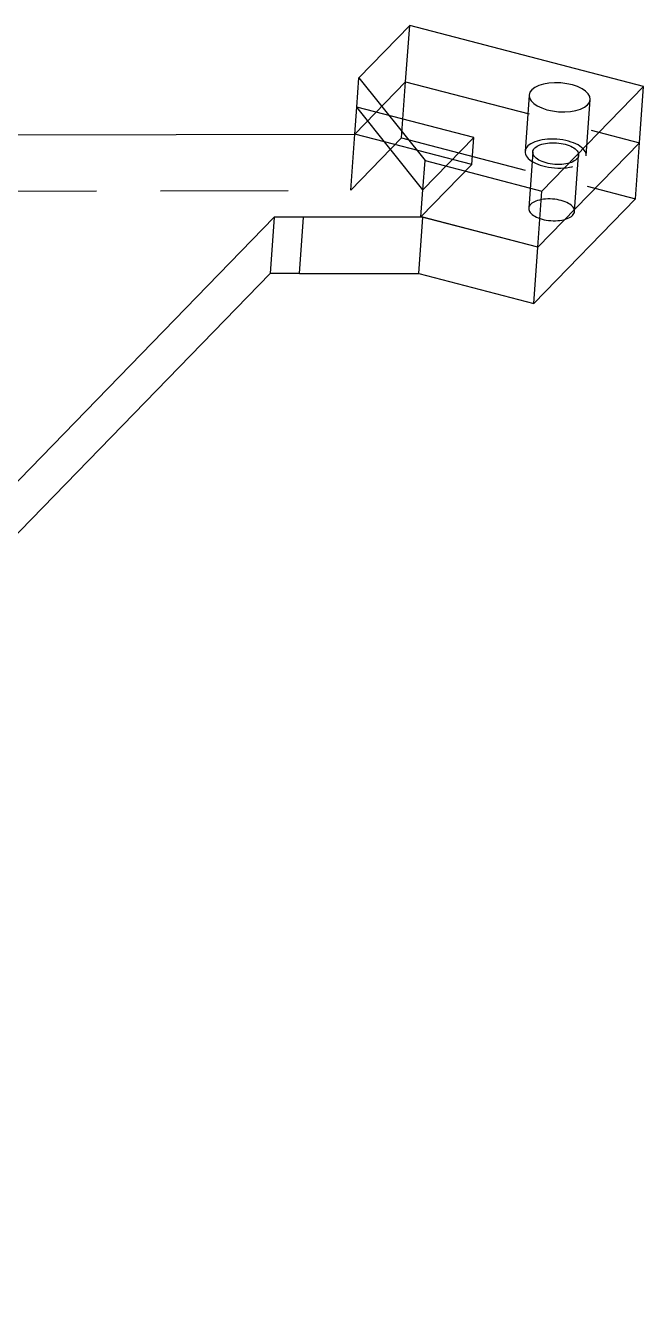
# Model space of a CAD drawing. Extents: x -2.35 to 6.32, y -6.04 to 0.39.
# Drawn here: x 5.048 to 6.257, y -3.645 to -1.156 of the extents above; entities that cross this region are included whole.
import ezdxf

# ---------------------------------------------------------------- set-up
doc = ezdxf.new("R2010")
doc.units = 0
doc.header["$MEASUREMENT"] = 0
doc.linetypes.add('HIDDEN', pattern=[0.375, 0.25, -0.125])
doc.layers.get('0').update_dxf_attribs({"color": 253, "linetype": 'CONTINUOUS'})
doc.layers.add('HIDDEN', color=250, linetype='HIDDEN')

msp = doc.modelspace()

# ---------------------------------------------------------------- linework, layer by layer
at = {"color": 250}
for p, q in [((5.7996, -1.1561), (5.7002, -1.2584)), ((6.2573, -1.2754), (5.7996, -1.1561)), ((5.6961, -1.3157), (5.7002, -1.2584)), ((5.7002, -1.2584), (5.8296, -1.4204)), ((6.0584, -1.4801), (6.2573, -1.2754)), ((6.2494, -1.3855), (6.2573, -1.2754)), ((5.6923, -1.3685), (5.6961, -1.3157)), ((5.8255, -1.4777), (5.6961, -1.3157)), ((5.7504, -1.3836), (5.6923, -1.3685)), ((6.2494, -1.3855), (6.0506, -1.5902)), ((5.8255, -1.4777), (5.8296, -1.4204)), ((5.8296, -1.4204), (6.0584, -1.4801)), ((5.8217, -1.5305), (5.8255, -1.4777)), ((6.0506, -1.5902), (6.0584, -1.4801)), ((6.0506, -1.5902), (5.8217, -1.5305))]:
    msp.add_line(p, q, dxfattribs=at)
at = {"color": 38}
for p, q in [((4.1947, -1.3721), (5.6923, -1.3685)), ((6.2494, -1.3855), (6.0506, -1.5902)), ((6.2415, -1.4955), (6.2494, -1.3855)), ((6.2415, -1.4955), (6.0427, -1.7002)), ((5.5343, -1.5312), (4.2856, -2.8168)), ((5.5343, -1.5312), (5.5264, -1.6413)), ((5.5918, -1.5311), (5.5343, -1.5312)), ((5.5839, -1.6411), (5.5918, -1.5311)), ((5.8256, -1.5315), (5.5918, -1.5311)), ((5.8177, -1.6416), (5.8256, -1.5315)), ((6.0506, -1.5902), (5.8256, -1.5315)), ((6.0427, -1.7002), (6.0506, -1.5902)), ((5.5264, -1.6413), (4.3621, -2.8399)), ((5.5839, -1.6411), (5.5264, -1.6413)), ((5.5839, -1.6411), (5.8177, -1.6416)), ((5.8177, -1.6416), (6.0427, -1.7002))]:
    msp.add_line(p, q, dxfattribs=at)
at = {"color": 250, "extrusion": (7.94333e-18, 1.10738e-16, -1)}
msp.add_ellipse((6.0931, -1.2967), major_axis=(0.0598, -0.0043), ratio=0.469627, dxfattribs=at)
at = {"layer": 'HIDDEN'}
for p, q in [((5.7917, -1.2661), (5.7996, -1.1561)), ((5.6923, -1.3685), (5.7917, -1.2661)), ((5.7917, -1.2661), (6.2494, -1.3855)), ((6.0333, -1.2924), (6.0254, -1.4025)), ((5.9249, -1.3753), (5.6961, -1.3157)), ((6.1451, -1.4111), (6.153, -1.301)), ((5.9211, -1.4281), (5.7504, -1.3836)), ((5.8255, -1.4777), (5.9249, -1.3753)), ((5.9211, -1.4281), (5.9249, -1.3753)), ((5.8217, -1.5305), (5.9211, -1.4281))]:
    msp.add_line(p, q, dxfattribs=at)
at = {"layer": 'HIDDEN', "color": 38}
for p, q in [((5.6923, -1.3685), (5.7917, -1.2661)), ((5.7838, -1.3762), (5.7917, -1.2661)), ((5.7917, -1.2661), (6.2494, -1.3855)), ((5.6844, -1.4786), (5.6923, -1.3685)), ((5.6844, -1.4786), (5.7838, -1.3762)), ((5.7838, -1.3762), (6.2415, -1.4955)), ((6.0404, -1.4036), (6.0325, -1.5137)), ((6.1222, -1.5201), (6.1301, -1.41)), ((4.1868, -1.4822), (5.6844, -1.4786))]:
    msp.add_line(p, q, dxfattribs=at)
at = {"layer": 'HIDDEN', "extrusion": (7.94333e-18, 1.10738e-16, -1)}
msp.add_ellipse((6.0853, -1.4068), major_axis=(0.0598, -0.0043), ratio=0.469627, dxfattribs=at)
at = {"layer": 'HIDDEN', "color": 38}
msp.add_ellipse((6.0853, -1.4068), major_axis=(-0.0449, 0.0032), ratio=0.469627, dxfattribs=at)
at = {"layer": 'HIDDEN', "color": 38, "extrusion": (7.94333e-18, 1.10738e-16, -1)}
msp.add_ellipse((6.0774, -1.5169), major_axis=(0.0449, -0.0032), ratio=0.469627, dxfattribs=at)
at = {"layer": 'HIDDEN', "color": 38}
msp.add_open_spline([(5.5459, -4.0516), (4.3874, -4.0632), (2.0706, -4.0865), (0.726, -3.1088), (0.0537, -2.6199)], degree=3, dxfattribs=at)

doc.saveas('drawing.dxf')
